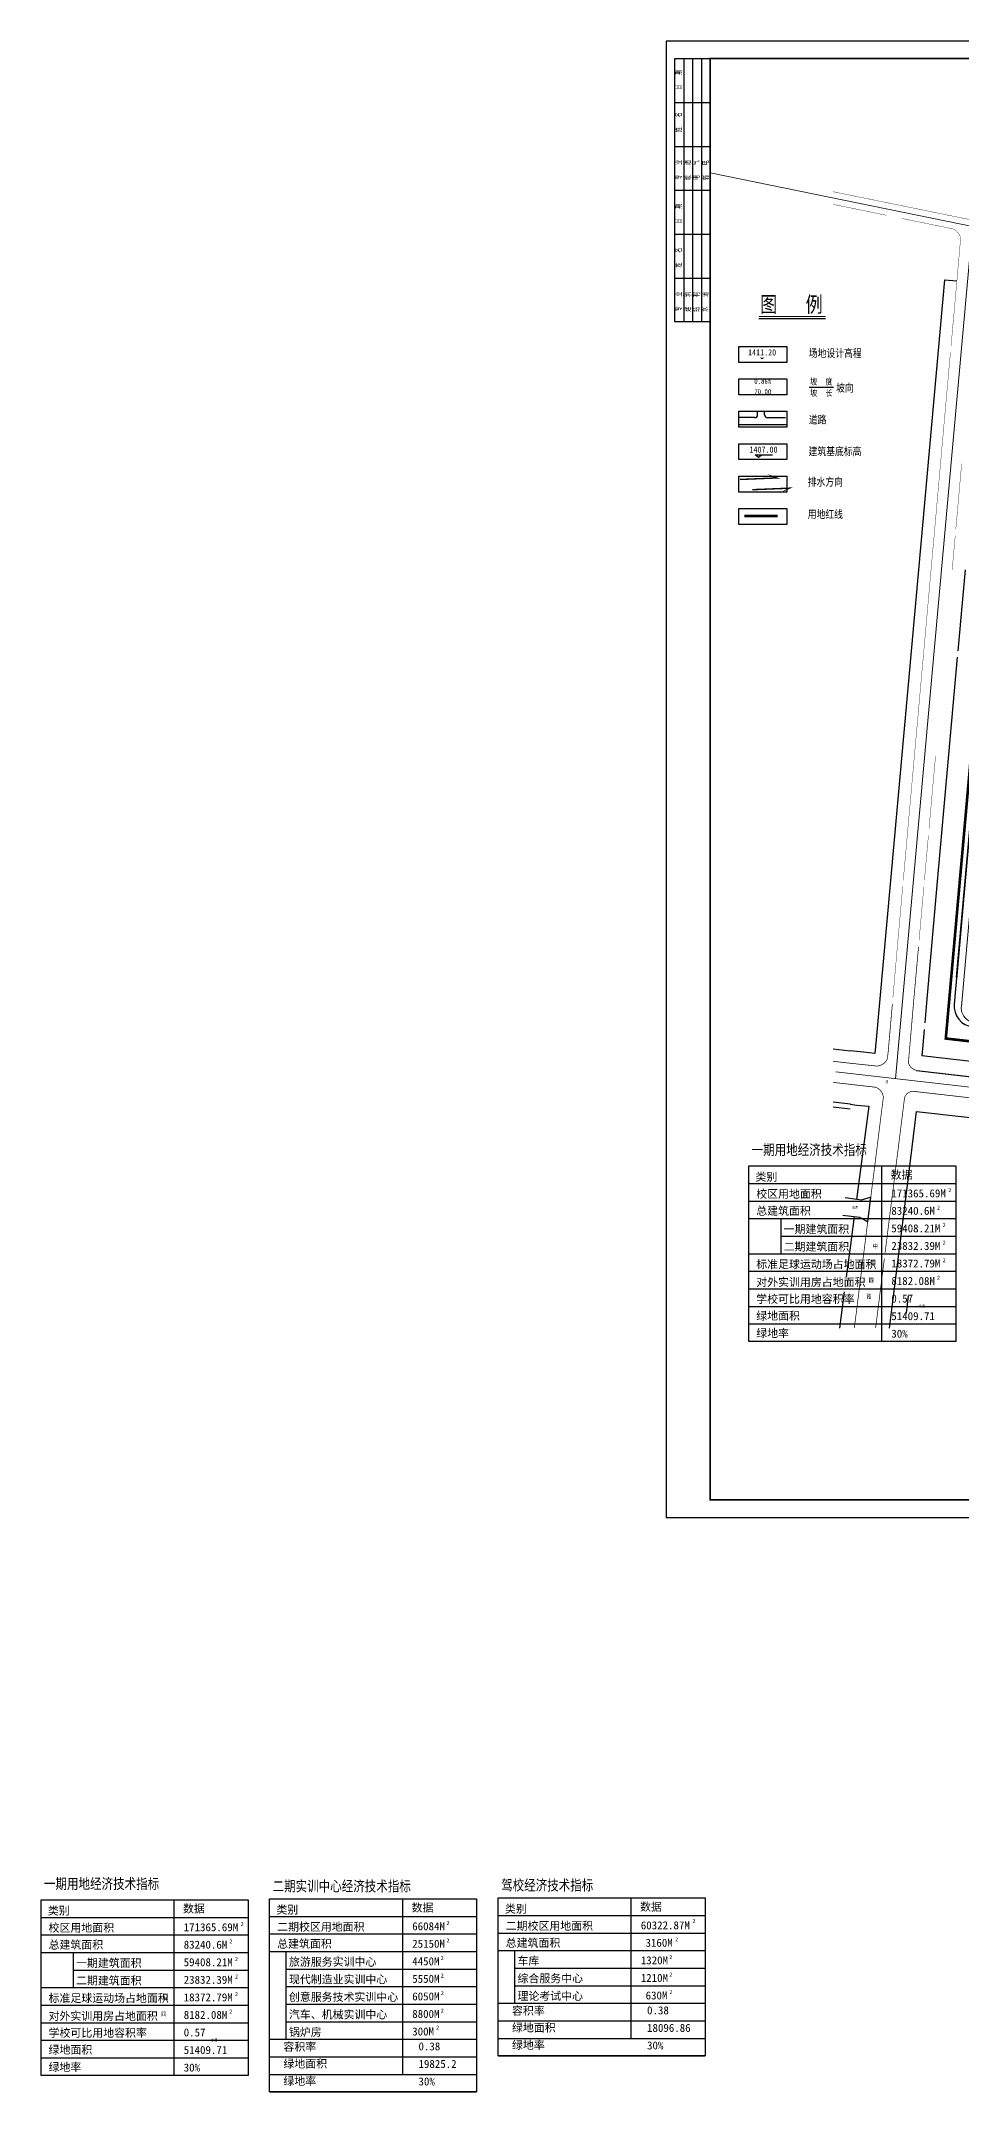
# Model space of a CAD drawing. Extents: x 34159 to 76259, y 14444 to 30378.
# Drawn here: x 34159 to 34683, y 14444 to 15612 of the extents above; entities that cross this region are included whole.
import ezdxf
from ezdxf.enums import TextEntityAlignment as Align

# ---------------------------------------------------------------- set-up
doc = ezdxf.new("R2010")
doc.units = 0
doc.header["$LTSCALE"] = 1000
doc.header["$MEASUREMENT"] = 0
for name, pattern in [('ACAD_ISO05W100', [34, 24, -3, 0.5, -3, 0.5, -3]), ('DASHDOT2', [0.5, 0.25, -0.125, 0, -0.125]), ('DIVIDE', [1.25, 0.5, -0.25, 0, -0.25, 0, -0.25]), ('X5', [3, 2, -1])]:
    doc.linetypes.add(name, pattern=pattern)
for name, color, linetype in [('0-场地', 5, 'Continuous'), ('DLSS', 8, 'Continuous'), ('DM-坡度', 7, 'Continuous'), ('DM-标高', 7, 'Continuous'), ('PUB_TEXT', 7, 'Continuous'), ('PUB_TITLE', 7, 'Continuous'), ('TEXT', 7, 'Continuous'), ('TWT_TITLE', 7, 'Continuous'), ('外轮廓线', 2, 'Continuous'), ('排水方向', 5, 'Continuous'), ('用地红线', 1, 'DIVIDE'), ('车行道', 5, 'Continuous')]:
    doc.layers.add(name, color=color, linetype=linetype)
doc.layers.add('ASSIST', color=8, linetype='Continuous', plot=False)
doc.layers.add('道路红线', color=1, linetype='Continuous', lineweight=0)
doc.styles.add('_TEL_DIM', font='simhei.ttf', dxfattribs={"width": 0.8, "height": 3.5})
doc.styles.add('DIMHT', font='simhei.ttf', dxfattribs={"width": 0.8})
doc.styles.add('DIMST', font='', dxfattribs={"width": 0.8})
doc.styles.add('HT', font='simhei.ttf', dxfattribs={"width": 0.8})
doc.styles.add('HZ', font='', dxfattribs={"width": 0.8})
doc.styles.get("Standard").update_dxf_attribs({"font": 'gbenor.shx', "bigfont": 'gbcbig.shx'})
doc.styles.add('宋体', font='')
doc.styles.get('DIMST').set_extended_font_data('SimSun')
doc.styles.get('HZ').set_extended_font_data('SimSun')
doc.styles.get('宋体').set_extended_font_data('SimSun')

# ---------------------------------------------------------------- blocks, each defined once
blk = doc.blocks.new('室内标高')
at = {"color": 0, "linetype": 'Continuous'}
blk.add_lwpolyline([(0.57, 0.42), (0, 0), (-0.57, 0.42), (2.27, 0.42)], dxfattribs=at)
at = {"color": 0, "linetype": 'Continuous', "style": 'DIMHT', "width": 0.8}
blk.add_attdef('标高', text='', height=1, dxfattribs=at).set_placement((0.81, 0.78), align=Align.CENTER)
blk = doc.blocks.new('室外标高')
at = {"color": 0, "linetype": 'Continuous'}
blk.add_solid([(-0.38, 0.28), (0.38, 0.28), (0, 0)], dxfattribs=at)
at = {"color": 0, "linetype": 'Continuous', "style": 'DIMHT', "width": 0.8}
blk.add_attdef('标高', text='', height=1, dxfattribs=at).set_placement((0, 0.64), align=Align.CENTER)
blk = doc.blocks.new('箭头')
blk.add_lwpolyline([(-3.21, 0, 0, 0, 0), (1.64, 0, 0.257, 0, 0), (3.21, 0, 0, 0, 0)], format="xyseb")
blk = doc.blocks.new('$titleblk$00000094')
for p, q in [((-150, 20), (0, 20)), ((-150, 0), (-150, 20)), ((0, 15), (-150, 15)), ((-125, 20), (-125, 0)), ((-100, 20), (-100, 0)), ((-75, 20), (-75, 0)), ((-50, 20), (-50, 0)), ((-25, 20), (-25, 0)), ((0, 20), (0, 0)), ((0, 10), (-150, 10)), ((0, 5), (-150, 5))]:
    blk.add_line(p, q)
at = {"width": 0.8}
for s, p in [(' 专   业', (-145.9, 16)), ('建   筑', (-144.2, 11)), (' 姓   名', (-120.9, 16)), (' 日   期', (-95.9, 16)), (' 专   业', (-70.9, 16)), ('暖   通', (-69.2, 11)), (' 姓   名', (-43.8, 16)), (' 日   期', (-19.6, 16)), ('结   构', (-144.2, 6)), ('水   道', (-144.2, 1)), ('弱   电', (-69.2, 0.7)), ('电   气', (-69.2, 6))]:
    blk.add_text(s, height=3.5, rotation=0, dxfattribs=at).set_placement(p)
blk = doc.blocks.new('A$C3E7C39D3')
at = {"layer": 'TWT_TITLE', "rotation": 90}
blk.add_blockref('$titleblk$00000094', (20, 150), dxfattribs=at)

msp = doc.modelspace()

# ---------------------------------------------------------------- linework, layer by layer
for p, q in [((34637.09, 14971.16), (34637.09, 14871.16)), ((34561.47, 14961.16), (34679.29, 14961.16)), ((34561.47, 14951.16), (34679.29, 14951.16)), ((34561.47, 14941.16), (34679.29, 14941.16)), ((34579.67, 14931.16), (34679.29, 14931.16)), ((34561.47, 14921.16), (34679.29, 14921.16)), ((34561.47, 14911.16), (34679.29, 14911.16)), ((34561.47, 14901.16), (34679.29, 14901.16)), ((34561.47, 14891.16), (34679.29, 14891.16)), ((34561.47, 14881.16), (34679.29, 14881.16)), ((34234.29, 14553.14), (34234.29, 14453.14)), ((34364.38, 14553.67), (34364.38, 14453.67)), ((34494.47, 14554.21), (34494.47, 14474.21)), ((34158.67, 14543.14), (34276.48, 14543.14)), ((34158.67, 14533.14), (34276.48, 14533.14)), ((34288.76, 14543.67), (34406.58, 14543.67)), ((34288.76, 14533.67), (34406.58, 14533.67)), ((34418.85, 14544.21), (34536.67, 14544.21)), ((34418.85, 14534.21), (34536.67, 14534.21)), ((34158.67, 14523.14), (34276.48, 14523.14)), ((34288.76, 14523.67), (34406.58, 14523.67)), ((34418.85, 14524.21), (34536.67, 14524.21)), ((34176.87, 14513.14), (34276.48, 14513.14)), ((34298.06, 14513.67), (34406.58, 14513.67)), ((34428.16, 14514.21), (34536.67, 14514.21)), ((34158.67, 14503.14), (34276.48, 14503.14)), ((34298.06, 14503.67), (34406.58, 14503.67)), ((34428.16, 14504.21), (34536.67, 14504.21)), ((34158.67, 14493.14), (34276.48, 14493.14)), ((34298.06, 14493.67), (34406.58, 14493.67)), ((34418.85, 14494.21), (34536.67, 14494.21)), ((34428.16, 14494.21), (34536.67, 14494.21)), ((34158.67, 14483.14), (34276.48, 14483.14)), ((34298.06, 14483.67), (34406.58, 14483.67)), ((34418.85, 14484.21), (34536.67, 14484.21)), ((34158.67, 14473.14), (34276.48, 14473.14)), ((34158.67, 14463.14), (34276.48, 14463.14)), ((34288.76, 14473.67), (34406.58, 14473.67)), ((34288.76, 14463.67), (34406.58, 14463.67)), ((34418.85, 14474.21), (34536.67, 14474.21)), ((34418.85, 14474.21), (34536.67, 14474.21)), ((34418.85, 14464.21), (34536.67, 14464.21)), ((34288.76, 14453.67), (34406.58, 14453.67)), ((34288.76, 14453.67), (34406.58, 14453.67)), ((34288.76, 14443.67), (34406.58, 14443.67))]:
    msp.add_line(p, q)
at = {"color": 0, "linetype": 'Continuous'}
for p, q in [((34579.67, 14941.16), (34579.67, 14921.16)), ((34176.87, 14523.14), (34176.87, 14503.14)), ((34298.06, 14523.81), (34298.06, 14473.67)), ((34428.16, 14524.35), (34428.16, 14494.21))]:
    msp.add_line(p, q, dxfattribs=at)
for points in [[(34561.47, 14971.16), (34679.29, 14971.16), (34679.29, 14871.16), (34561.47, 14871.16)], [(34158.67, 14553.14), (34276.48, 14553.14), (34276.48, 14453.14), (34158.67, 14453.14)], [(34288.76, 14553.67), (34406.58, 14553.67), (34406.58, 14443.67), (34288.76, 14443.67)], [(34418.85, 14554.21), (34536.67, 14554.21), (34536.67, 14464.21), (34418.85, 14464.21)]]:
    msp.add_lwpolyline(points, close=True)
at = {"layer": '0-场地'}
for points in [[(34679.79, 15078.76), (34679.79, 15078.76), (34715.29, 15473.55), (34854.4, 15445.32)], [(34694.11, 15240.56), (34679.68, 15077.49)]]:
    msp.add_lwpolyline(points, dxfattribs=at)
msp.add_lwpolyline([(34694.11, 15240.56), (34678.43, 15063.36, 0.4066173), (34689.01, 15050.38), (34696.7, 15049.5, 0.3678515), (34708.43, 15057.33)], format="xyb", dxfattribs=at)
at = {"layer": 'ASSIST', "color": 8, "linetype": 'Continuous', "flags": 128}
msp.add_lwpolyline([(34609.55, 15004.83), (34619.17, 15003.63)], dxfattribs=at)
at = {"layer": 'DLSS', "color": 8, "linetype": 'Continuous', "flags": 128}
for points, const_width in [([(34639.55, 15519.95), (34609.55, 15526.07)], 0.2), ([(34628.16, 15515.06), (34609.55, 15518.86)], 0.2), ([(34639.73, 15512.68), (34628.16, 15515.06)], 0.2), ([(34639.55, 15519.95), (34663.47, 15515.06)], 0.2), ([(34663.47, 15515.06), (34731.67, 15501.11)], 0.2), ([(34677.91, 15504.86), (34648.79, 15510.82)], 0.2), ([(34676.65, 15438.26), (34679.93, 15474.69), (34681.74, 15495.32)], 0.2), ([(34681.74, 15495.32), (34681.98, 15498.98)], 0.2), ([(34665.28, 15310.75), (34667.19, 15332.12), (34673.7, 15405.52), (34676.31, 15434.51)], 0.2), ([(34682.69, 15371.15), (34679.37, 15333.99)], 0.2), ([(34679.04, 15330.24), (34677.3, 15310.75)], 0.2), ([(34649.46, 15133.9), (34651.91, 15161.37), (34659.57, 15246.98), (34665.28, 15310.75)], 0.2), ([(34667.81, 15204.67), (34664.12, 15163.24)], 0.2), ([(34663.79, 15159.49), (34661.5, 15133.9)], 0.2), ([(34643.56, 15067.06), (34646.24, 15097.69), (34649.13, 15130.15)], 0.2), ([(34661.17, 15130.15), (34658.45, 15099.57)], 0.2), ([(34661.35, 15132.13), (34661.34, 15132.03), (34661.33, 15131.93)], 0.2), ([(34658.12, 15095.82), (34655.38, 15065.11), (34653.31, 15040.83)], 0.4), ([(34641.39, 15042.23), (34643.24, 15063.31)], 0.4), ([(34640.99, 15037.64), (34641.39, 15042.23)], 0.4), ([(34653.31, 15040.83), (34652.41, 15030.35)], 0.4), ([(34619.17, 15029.65), (34609.55, 15030.76)], 0.4), ([(34625.92, 15028.94), (34619.17, 15029.65)], 0.4), ([(34634.21, 15028.06), (34625.92, 15028.94)], 0.4), ([(34657, 15025.53), (34731.67, 15016.96)], 0.4), ([(34619.17, 15017.64), (34609.55, 15018.74)], 0.4), ([(34624.42, 15017.04), (34619.17, 15017.64)], 0.4), ([(34633.81, 15015.97), (34624.42, 15017.04)], 0.4), ([(34655.63, 15013.61), (34662.07, 15012.87)], 0.4), ([(34662.07, 15012.87), (34731.67, 15004.88)], 0.4), ([(34630.98, 14953.4), (34638.1, 15010.15)], 0.4), ([(34646.67, 14981.91), (34650.02, 15008.65)], 0.4), ([(34643.13, 14953.82), (34646.67, 14981.91)], 0.4), ([(34641.56, 14941.3), (34643.13, 14953.82)], 0.4), ([(34621.61, 14878.78), (34629.21, 14939.3)], 0.4), ([(34639.1, 14921.67), (34641.56, 14941.3)], 0.4), ([(34635.81, 14895.53), (34638.68, 14918.34)], 0.4), ([(34633.71, 14878.78), (34635.81, 14895.53)], 0.4)]:
    msp.add_lwpolyline(points, dxfattribs=dict(at, const_width=const_width))
for points, const_width in [([(34681.98, 15498.98, 0.0582983), (34681.83, 15500.57, 0.0919533), (34681.45, 15501.51, 0.0263087), (34680.69, 15502.56, 0.0250289), (34679.78, 15503.57, 0.0473849), (34679.06, 15504.18, 0.0333845), (34677.91, 15504.86)], 0.2), ([(34634.21, 15028.06, 0.053476), (34635.13, 15028.1, 0.0729529), (34636.4, 15028.45, 0.0288644), (34638.01, 15029.28, 0.0541338), (34638.78, 15029.85, 0.0613536), (34639.97, 15031.27, 0.10203), (34640.38, 15032.31, 0.0074127), (34640.46, 15032.88, 0.0025413), (34640.69, 15034.55, 0.0082659), (34640.84, 15035.88, 0.0062559), (34640.99, 15037.64)], 0.4), ([(34657.03, 15025.51, -0.0048013), (34656.98, 15025.52, -0.0334179), (34654.76, 15026.54, -0.0809534), (34653.95, 15027.16, -0.0485769), (34653.26, 15028.06, -0.0426684), (34652.67, 15029.22, -0.0411792), (34652.53, 15029.66, -0.0269632), (34652.41, 15030.35)], 0.4), ([(34633.81, 15015.97, -0.0826845), (34635.73, 15014.82, -0.0826845), (34637.17, 15013.12, -0.0576098), (34637.81, 15011.7, -0.0576098), (34638.1, 15010.17)], 0.4), ([(34650.02, 15008.65, -0.0964603), (34650.39, 15010.53, -0.0964603), (34651.44, 15012.13, -0.1155177), (34653.36, 15013.36, -0.1155177), (34655.63, 15013.61)], 0.4)]:
    msp.add_lwpolyline(points, format="xyb", dxfattribs=dict(at, const_width=const_width))
at = {"layer": 'DLSS', "color": 8, "linetype": 'X5', "flags": 128}
for points in [[(34672.96, 15475.92), (34658.08, 15310.75)], [(34672.96, 15475.92), (34679.98, 15475.3)], [(34658.08, 15310.75), (34633.98, 15043.11)], [(34684.68, 15310.75), (34683.19, 15294.03), (34680.56, 15264.63)], [(34680.22, 15260.88), (34675.27, 15205.54), (34668.63, 15131.02), (34662.68, 15064.11), (34661.7, 15052.66)], [(34661.38, 15048.91), (34660.61, 15039.97)], [(34609.55, 15037.92), (34619.17, 15036.8)], [(34626.8, 15035.91), (34619.17, 15036.8)], [(34633.29, 15035.15), (34626.8, 15035.91)], [(34633.98, 15043.11), (34633.63, 15039.21), (34633.29, 15035.15)], [(34660.61, 15039.97), (34660.09, 15033.85)], [(34731.67, 15025.59), (34660.09, 15033.85)], [(34619.49, 15006.26), (34609.55, 15007.42)], [(34619.17, 15006.26), (34623.02, 15005.86)], [(34623.02, 15005.86), (34629.77, 15005.17), (34622.78, 14952.09)], [(34654.5, 14981.91), (34657.02, 15002.2)], [(34657.02, 15002.2), (34720.32, 14995.01)], [(34649.93, 14945.05), (34654.5, 14981.91)], [(34615.13, 14943.18), (34624.54, 14941.99), (34629.24, 14939.28)], [(34631.04, 14953.42), (34625.76, 14951.72), (34616.36, 14952.9)], [(34621.5, 14942.37), (34619.17, 14924.62)], [(34629.24, 14939.28), (34631.04, 14953.42)], [(34643.78, 14895.53), (34649.93, 14945.05)], [(34619.17, 14924.62), (34619.17, 14924.62), (34616.98, 14908.03)], [(34641.7, 14878.78), (34643.78, 14895.53)], [(34652.27, 14897.13), (34651.06, 14887.33)]]:
    msp.add_lwpolyline(points, dxfattribs=at)
at = {"layer": 'DLSS', "linetype": 'X5', "flags": 128}
msp.add_lwpolyline([(34615.86, 14899.5), (34613.13, 14878.78)], dxfattribs=at)
at = {"layer": 'PUB_TITLE', "color": 3}
msp.add_line((34567.31, 15453.79), (34605.2, 15453.79), dxfattribs=at)
at = {"layer": 'PUB_TITLE'}
msp.add_lwpolyline([(34514.51, 14770.91), (35703.51, 14770.91), (35703.51, 15611.91), (34514.51, 15611.91)], close=True, dxfattribs=at)
at = {"layer": 'PUB_TITLE', "const_width": 1}
msp.add_lwpolyline([(34539.51, 14780.91), (35693.51, 14780.91), (35693.51, 15601.91), (34539.51, 15601.91)], close=True, dxfattribs=at)
at = {"layer": 'PUB_TITLE', "color": 3, "const_width": 0.64}
msp.add_lwpolyline([(34567.3, 15455), (34605.2, 15455)], dxfattribs=at)
at = {"layer": '外轮廓线', "color": 0}
for points in [[(34555.93, 15437.9), (34583.26, 15437.9), (34583.26, 15428.8), (34555.93, 15428.8)], [(34555.93, 15419.45), (34583.26, 15419.45), (34583.26, 15410.35), (34555.93, 15410.35)], [(34555.93, 15401.01), (34583.26, 15401.01), (34583.26, 15391.9), (34555.93, 15391.9)], [(34555.93, 15382.56), (34583.26, 15382.56), (34583.26, 15373.45), (34555.93, 15373.45)], [(34555.93, 15364.11), (34583.26, 15364.11), (34583.26, 15355), (34555.93, 15355)], [(34555.93, 15345.66), (34583.26, 15345.66), (34583.26, 15336.55), (34555.93, 15336.55)]]:
    msp.add_lwpolyline(points, close=True, dxfattribs=at)
at = {"layer": '外轮廓线', "color": 7, "flags": 128}
msp.add_lwpolyline([(34595.83, 15414.77), (34609.67, 15414.77)], dxfattribs=at)
at = {"layer": '排水方向', "color": 5, "elevation": -96577.37, "flags": 128}
for points in [[(34556.43, 15362.16, 0.8, 0.8, 0), (34577.38, 15363.03, 0.8, 0, 0), (34571.73, 15365.38, 0, 0, 0)], [(34563.57, 15356.34, 0.8, 0.8, 0), (34584.52, 15357.2, 0.8, 0, 0), (34579.08, 15354.4, 0, 0, 0)]]:
    msp.add_lwpolyline(points, format="xyseb", dxfattribs=at)
at = {"layer": '用地红线', "color": 1, "linetype": 'ACAD_ISO05W100', "ltscale": 0.4}
msp.add_line((34657.03, 15025.51), (35405.9, 14939.54), dxfattribs=at)
at = {"layer": '用地红线', "color": 1, "linetype": 'DIVIDE', "ltscale": 15, "const_width": 1.5}
msp.add_lwpolyline([(35444.29, 15328.19), (34930.83, 15432.78), (34712.23, 15477.4), (34673.66, 15043.73), (35397.9, 14960.59), (35443.44, 15321.1), (35444.29, 15328.19), (35444.29, 15328.19), (35444.29, 15328.19)], close=True, dxfattribs=at)
at = {"layer": '用地红线', "color": 4, "linetype": 'DIVIDE', "ltscale": 15, "const_width": 1.5}
msp.add_lwpolyline([(34712.23, 15477.4), (34857.72, 15447.71), (34804.87, 15028.66), (34673.66, 15043.73)], close=True, dxfattribs=at)
at = {"layer": '用地红线', "color": 1, "linetype": 'DIVIDE', "ltscale": 15, "const_width": 1.5}
msp.add_lwpolyline([(34559.04, 15341.37), (34577.89, 15341.37)], dxfattribs=at)
at = {"layer": '车行道', "color": 5}
for p, q in [((34564.81, 15397.42), (34555.93, 15397.42)), ((34566.52, 15399.14), (34566.52, 15401.01)), ((34570.53, 15398.99), (34570.53, 15401.01)), ((34583.26, 15393.2), (34555.93, 15393.2)), ((34582.35, 15397.28), (34572.25, 15397.28))]:
    msp.add_line(p, q, dxfattribs=at)
for centre, start, end in [((34564.81, 15399.14), 270, 0), ((34572.25, 15398.99), 180, 270)]:
    msp.add_arc(centre, 1.72, start, end, dxfattribs=at)
at = {"layer": '道路红线', "linetype": 'DASHDOT2', "ltscale": 25}
for p, q in [((34539.51, 15536.8), (35552.16, 15329.59)), ((34688.77, 15506.26), (34645.12, 15020.85)), ((34611.03, 15024.76), (35561.89, 14915.59))]:
    msp.add_line(p, q, dxfattribs=at)
msp.add_lwpolyline([(34687.47, 15117.84), (34682.52, 15061.97, 0.4066173), (34690.02, 15052.78), (34696.98, 15051.98, 0.3778361), (34706.29, 15058.53)], format="xyb", dxfattribs=at)

# ---------------------------------------------------------------- block references
at = {"layer": 'DM-坡度', "xscale": 2.974999999976717, "yscale": 2.974999999976717, "zscale": 2.974999999976717}
msp.add_blockref('箭头', (34569.47, 15414.26), dxfattribs=at)
at = {"layer": 'DM-标高', "xscale": 3.5, "yscale": 3.5, "zscale": 3.5}
msp.add_blockref('室外标高', (34569.09, 15430.56), dxfattribs=at).add_auto_attribs({'标高': '1411.20'})
at = {"layer": 'DM-标高', "color": 0}
ref = msp.add_blockref('室内标高', (34567.06, 15374.71), dxfattribs=dict(at, xscale=3.5, yscale=3.5, zscale=3.5))
ref.add_attrib('标高', '1407.00', dxfattribs={"layer": '0', "color": 5, "linetype": 'Continuous', "height": 3.5, "style": 'DIMHT', "width": 0.8}).set_placement((34569.91, 15377.43), align=Align.CENTER)
at = {"layer": 'PUB_TEXT', "color": 7}
msp.add_blockref('A$C3E7C39D3', (34519.51, 15451.91), dxfattribs=at)

# ---------------------------------------------------------------- texts
at = {"layer": 'DLSS', "color": 8, "linetype": 'Continuous', "style": 'HZ', "width": 0.8}
for s, height, p in [('沥', 1.5, (34640.08, 15019.07)), ('水泥', 1.5, (34621.96, 14947.52)), ('中', 2.5, (34633.64, 14925.52)), ('四', 2.5, (34631.19, 14906.04)), ('亚', 2.5, (34632.36, 14915.74)), ('路', 2.5, (34629.88, 14896.93)), ('水泥', 1.5, (34660.04, 14891.31)), ('亚', 2.5, (34229.56, 14497.72)), ('四', 2.5, (34228.39, 14488.02)), ('水泥', 1.5, (34257.24, 14473.29))]:
    msp.add_text(s, height=height, dxfattribs=at).set_placement(p, align=Align.MIDDLE)
at = {"layer": 'DM-坡度', "style": 'DIMST', "width": 0.8}
for s, p in [('0.86%', (34569.47, 15415.74)), ('70.00', (34569.47, 15409.79))]:
    msp.add_text(s, height=2.975, rotation=360, dxfattribs=at).set_placement(p, align=Align.BOTTOM_CENTER)
at = {"layer": 'PUB_TEXT', "color": 0, "linetype": 'Continuous', "style": 'HT', "width": 0.8}
for s, p in [('例', (34593.87, 15457.43)), ('图', (34567.95, 15457.43))]:
    msp.add_text(s, height=8.96, dxfattribs=at).set_placement(p)
at = {"layer": 'PUB_TEXT', "style": '_TEL_DIM', "width": 0.8}
for s, height, p in [('一期用地经济技术指标', 6.008, (34563.13, 14977.35)), ('一期用地经济技术指标', 6.008, (34160.33, 14559.33)), ('二期实训中心经济技术指标', 6.0084, (34290.46, 14557.94)), ('驾校经济技术指标', 6.008, (34420.55, 14558.48))]:
    msp.add_text(s, height=height, dxfattribs=at).set_placement(p)
at = {"layer": 'PUB_TEXT', "style": '宋体'}
for s, height, p in [('类别', 4.557, (34565.34, 14962.69)), ('数据', 4.557, (34642.27, 14963.85)), ('校区用地面积', 4.557, (34565.77, 14952.94)), ('171365.69M', 4.557, (34642.66, 14953.26)), ('2', 2.28, (34675.07, 14956.26)), ('总建筑面积', 4.557, (34565.77, 14943.27)), ('83240.6M', 4.557, (34642.66, 14943.33)), ('2', 2.28, (34668.59, 14946.33)), ('一期建筑面积', 4.557, (34581.38, 14932.86)), ('59408.21M', 4.557, (34642.66, 14933.33)), ('2', 2.28, (34671.83, 14936.33)), ('二期建筑面积', 4.557, (34581.38, 14922.86)), ('23832.39M', 4.557, (34642.66, 14923.33)), ('2', 2.28, (34671.83, 14926.33)), ('2', 2.28, (34671.83, 14916.33)), ('标准足球运动场占地面积', 4.557, (34565.77, 14912.86)), ('对外实训用房占地面积', 4.557, (34565.77, 14902.66)), ('8182.08M', 4.557, (34642.66, 14903.33)), ('18372.79M', 4.557, (34642.66, 14913.33)), ('2', 2.28, (34668.59, 14906.33)), ('学校可比用地容积率', 4.557, (34565.77, 14893.07)), ('0.57', 4.557, (34642.66, 14893.33)), ('绿地面积', 4.557, (34565.77, 14883.48)), ('51409.71', 4.557, (34642.66, 14883.33)), ('绿地率', 4.557, (34565.77, 14873.58)), ('30%', 4.557, (34642.66, 14873.33)), ('类别', 4.557, (34162.53, 14544.67)), ('数据', 4.557, (34239.47, 14545.83)), ('类别', 4.557, (34292.63, 14545.21)), ('数据', 4.557, (34369.56, 14546.37)), ('类别', 4.557, (34422.72, 14545.75)), ('数据', 4.557, (34499.65, 14546.9)), ('校区用地面积', 4.557, (34162.96, 14534.92)), ('171365.69M', 4.557, (34239.86, 14535.24)), ('2', 2.28, (34272.26, 14538.24)), ('二期校区用地面积', 4.557, (34293.06, 14535.45)), ('66084M', 4.557, (34369.95, 14535.78)), ('2', 2.28, (34389.39, 14538.78)), ('二期校区用地面积', 4.557, (34423.15, 14535.99)), ('60322.87M', 4.557, (34500.05, 14536.32)), ('2', 2.28, (34529.42, 14539.93)), ('总建筑面积', 4.557, (34162.96, 14525.25)), ('83240.6M', 4.557, (34239.86, 14525.31)), ('2', 2.28, (34265.78, 14528.31)), ('总建筑面积', 4.557, (34293.06, 14525.79)), ('25150M', 4.557, (34369.95, 14525.85)), ('2', 2.28, (34389.39, 14528.85)), ('总建筑面积', 4.557, (34423.15, 14526.32)), ('车库', 4.557, (34429.87, 14516.06)), ('3160M', 4.557, (34502.74, 14526.39)), ('2', 2.28, (34516.25, 14519.39)), ('2', 2.28, (34519.49, 14529.39)), ('一期建筑面积', 4.557, (34178.58, 14514.84)), ('二期建筑面积', 4.557, (34178.58, 14504.84)), ('59408.21M', 4.557, (34239.86, 14515.31)), ('23832.39M', 4.557, (34239.86, 14505.31)), ('2', 2.28, (34269.02, 14518.31)), ('2', 2.28, (34269.02, 14508.31)), ('旅游服务实训中心', 4.557, (34299.77, 14515.52)), ('现代制造业实训中心', 4.557, (34299.77, 14505.52)), ('4450M', 4.557, (34369.95, 14515.85)), ('5550M', 4.557, (34369.95, 14505.85)), ('2', 2.28, (34386.15, 14518.85)), ('2', 2.28, (34386.15, 14508.85)), ('综合服务中心', 4.557, (34429.87, 14506.06)), ('1320M', 4.557, (34500.05, 14516.39)), ('1210M', 4.557, (34500.05, 14506.39)), ('2', 2.28, (34516.25, 14509.39)), ('标准足球运动场占地面积', 4.557, (34162.96, 14494.84)), ('18372.79M', 4.557, (34239.86, 14495.31)), ('2', 2.28, (34269.02, 14498.31)), ('创意服务技术实训中心', 4.557, (34299.77, 14495.52)), ('6050M', 4.557, (34369.95, 14495.85)), ('2', 2.28, (34386.15, 14498.85)), ('理论考试中心', 4.557, (34429.87, 14496.06)), ('630M', 4.557, (34502.8, 14496.39)), ('2', 2.28, (34516.25, 14499.39)), ('对外实训用房占地面积', 4.557, (34162.96, 14484.65)), ('8182.08M', 4.557, (34239.86, 14485.31)), ('2', 2.28, (34265.78, 14488.31)), ('汽车、机械实训中心', 4.557, (34299.77, 14485.52)), ('8800M', 4.557, (34369.95, 14485.85)), ('2', 2.28, (34386.15, 14488.85)), ('容积率', 4.557, (34426.72, 14487.65)), ('0.38', 4.557, (34503.61, 14487.91)), ('学校可比用地容积率', 4.557, (34162.96, 14475.05)), ('0.57', 4.557, (34239.86, 14475.31)), ('锅炉房', 4.557, (34299.77, 14475.52)), ('300M', 4.557, (34369.95, 14475.85)), ('2', 2.28, (34383.52, 14479.21)), ('绿地面积', 4.557, (34426.72, 14478.06)), ('18096.86', 4.557, (34503.61, 14477.91)), ('绿地面积', 4.557, (34162.96, 14465.46)), ('51409.71', 4.557, (34239.86, 14465.31)), ('容积率', 4.557, (34296.62, 14467.11)), ('0.38', 4.557, (34373.51, 14467.37)), ('绿地率', 4.557, (34426.72, 14468.15)), ('30%', 4.557, (34503.61, 14467.91)), ('绿地率', 4.557, (34162.96, 14455.56)), ('30%', 4.557, (34239.86, 14455.31)), ('绿地面积', 4.557, (34296.62, 14457.52)), ('绿地率', 4.557, (34296.62, 14447.62)), ('30%', 4.557, (34373.51, 14447.37)), ('19825.2', 4.557, (34373.51, 14457.37))]:
    msp.add_text(s, height=height, dxfattribs=at).set_placement(p)
at = {"layer": 'TEXT', "color": 7, "style": 'HT', "width": 0.8}
for s, height, p in [('场地设计高程', 4.481, (34595.67, 15431.85)), ('坡  度', 3.585, (34596.49, 15416.13)), ('坡  长', 3.585, (34596.49, 15409.65)), ('坡向', 4.481, (34611.22, 15412.09)), ('道路', 4.481, (34595.72, 15393.97)), ('建筑基底标高', 4.481, (34595.53, 15375.92)), ('排水方向', 4.481, (34595.05, 15358.54)), ('用地红线', 4.481, (34595.05, 15340.09))]:
    msp.add_text(s, height=height, dxfattribs=at).set_placement(p)

doc.saveas('drawing.dxf')
